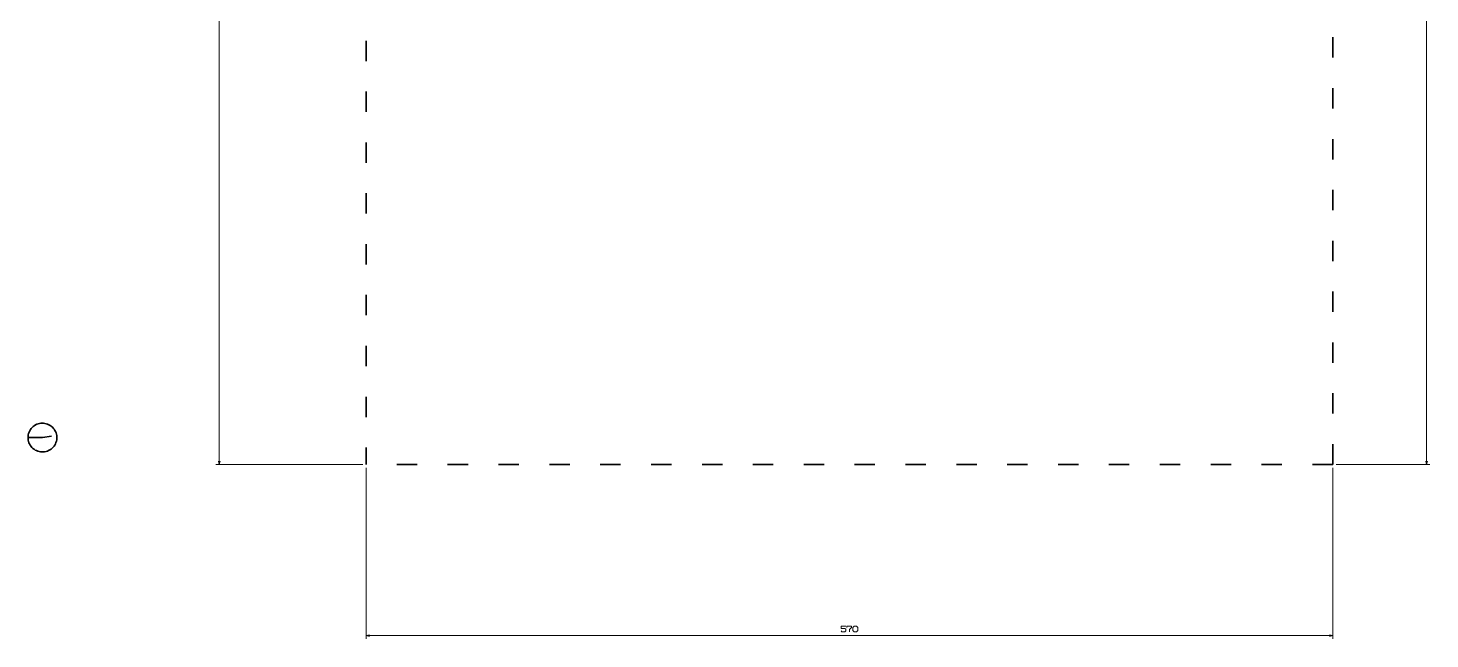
# Model space of a CAD drawing. Extents: x -255 to 1329, y -495 to 1264.
# Drawn here: x -255 to 572, y -495 to -134 of the extents above; entities that cross this region are included whole.
import ezdxf

# ---------------------------------------------------------------- set-up
doc = ezdxf.new("R2010")
doc.units = 0
doc.linetypes.add('DASHSPACE', pattern=[30, 12, -18])

msp = doc.modelspace()

# ---------------------------------------------------------------- linework, layer by layer
at = {"color": 5, "lineweight": 13}
for p, q in [((-142.04, -391.78), (-142.04, 1208.22)), ((569.97, -391.78), (569.97, 173.22)), ((-57.33, -391.78), (-144.04, -391.78)), ((-55.33, -393.78), (-55.33, -494.7)), ((514.67, -393.78), (514.67, -494.7)), ((516.67, -391.78), (571.97, -391.78)), ((-55.33, -492.7), (514.67, -492.7))]:
    msp.add_line(p, q, dxfattribs=at)
at = {"color": 5, "linetype": 'DASHSPACE', "lineweight": 35}
for p, q in [((-55.33, 1208.22), (-55.33, -391.78)), ((514.67, -391.78), (514.67, 173.22)), ((514.67, -391.78), (-55.33, -391.78))]:
    msp.add_line(p, q, dxfattribs=at)
at = {"color": 4, "lineweight": 35}
for p, q in [((-254.16, -372.66), (-253.81, -371.92)), ((-253.81, -371.92), (-253.39, -371.21)), ((-253.39, -371.21), (-252.91, -370.54)), ((-252.91, -370.54), (-252.36, -369.92)), ((-252.36, -369.92), (-251.75, -369.36)), ((-251.75, -369.36), (-251.1, -368.87)), ((-251.1, -368.87), (-250.39, -368.43)), ((-250.39, -368.43), (-249.65, -368.07)), ((-249.65, -368.07), (-248.88, -367.78)), ((-248.88, -367.78), (-248.09, -367.57)), ((-248.09, -367.57), (-247.27, -367.43)), ((-247.27, -367.43), (-246.45, -367.38)), ((-246.45, -367.38), (-245.63, -367.4)), ((-245.63, -367.4), (-244.81, -367.51)), ((-244.81, -367.51), (-244.01, -367.69)), ((-244.01, -367.69), (-243.22, -367.95)), ((-243.22, -367.95), (-242.47, -368.29)), ((-242.47, -368.29), (-241.75, -368.69)), ((-241.75, -368.69), (-241.08, -369.16)), ((-241.08, -369.16), (-240.45, -369.7)), ((-240.45, -369.7), (-239.88, -370.3)), ((-239.88, -370.3), (-239.37, -370.94)), ((-239.37, -370.94), (-238.93, -371.64)), ((-238.93, -371.64), (-238.55, -372.37)), ((-254.79, -375.88), (-254.75, -375.05)), ((-253.79, -375.88), (-254.79, -375.88)), ((-254.77, -376.52), (-254.79, -375.88)), ((-254.79, -375.88), (-253.79, -375.88)), ((-254.67, -377.33), (-254.77, -376.52)), ((-254.75, -375.05), (-254.63, -374.24)), ((-254.48, -378.14), (-254.67, -377.33)), ((-254.63, -374.24), (-254.43, -373.44)), ((-254.23, -378.92), (-254.48, -378.14)), ((-254.43, -373.44), (-254.16, -372.66)), ((-253.9, -379.68), (-254.23, -378.92)), ((-253.49, -380.39), (-253.9, -379.68)), ((-246.29, -375.88), (-253.79, -375.88)), ((-241.02, -375.02), (-246.29, -375.88)), ((-239.02, -380.28), (-239.48, -380.96)), ((-238.63, -379.56), (-239.02, -380.28)), ((-238.31, -378.8), (-238.63, -379.56)), ((-238.55, -372.37), (-238.25, -373.13)), ((-238.06, -378.01), (-238.31, -378.8)), ((-238.25, -373.13), (-238.02, -373.93)), ((-237.89, -377.2), (-238.06, -378.01)), ((-238.02, -373.93), (-237.87, -374.74)), ((-237.81, -376.38), (-237.89, -377.2)), ((-237.87, -374.74), (-237.8, -375.56)), ((-237.8, -375.56), (-237.81, -376.38)), ((-253.02, -381.07), (-253.49, -380.39)), ((-252.49, -381.7), (-253.02, -381.07)), ((-251.89, -382.27), (-252.49, -381.7)), ((-251.25, -382.78), (-251.89, -382.27)), ((-250.56, -383.23), (-251.25, -382.78)), ((-249.82, -383.61), (-250.56, -383.23)), ((-249.06, -383.91), (-249.82, -383.61)), ((-248.27, -384.15), (-249.06, -383.91)), ((-247.46, -384.3), (-248.27, -384.15)), ((-246.64, -384.37), (-247.46, -384.3)), ((-245.81, -384.36), (-246.64, -384.37)), ((-244.99, -384.28), (-245.81, -384.36)), ((-244.18, -384.11), (-244.99, -384.28)), ((-243.4, -383.87), (-244.18, -384.11)), ((-242.64, -383.55), (-243.4, -383.87)), ((-241.91, -383.16), (-242.64, -383.55)), ((-241.23, -382.7), (-241.91, -383.16)), ((-240.59, -382.18), (-241.23, -382.7)), ((-240, -381.6), (-240.59, -382.18)), ((-239.48, -380.96), (-240, -381.6))]:
    msp.add_line(p, q, dxfattribs=at)
at = {"color": 5, "lineweight": 13}
for points in [[(-142.56, -389.85), (-142.04, -391.78), (-141.52, -389.85)], [(569.45, -389.85), (569.97, -391.78), (570.49, -389.85)], [(227.47, -487.2), (224.72, -487.2), (224.72, -488.45), (226.97, -488.45), (227.47, -488.95), (227.47, -489.95), (226.97, -490.45), (225.22, -490.45), (224.72, -489.95)], [(228.17, -487.95), (228.17, -487.2), (230.92, -487.2), (230.92, -487.95), (229.67, -489.2), (229.67, -490.45)], [(-53.39, -492.18), (-55.33, -492.7), (-53.39, -493.21)], [(512.74, -493.21), (514.67, -492.7), (512.74, -492.18)]]:
    msp.add_lwpolyline(points, dxfattribs=at)
msp.add_lwpolyline([(232.37, -487.2), (233.87, -487.2), (234.62, -487.95), (234.62, -489.7), (233.87, -490.45), (232.37, -490.45), (231.62, -489.7), (231.62, -487.95)], close=True, dxfattribs=at)

doc.saveas('drawing.dxf')
